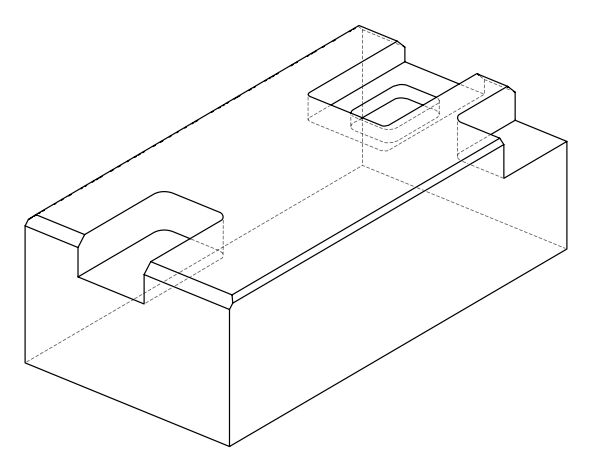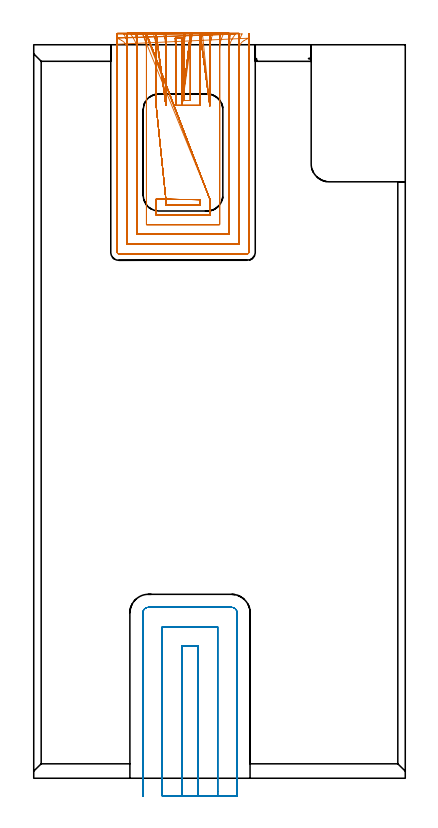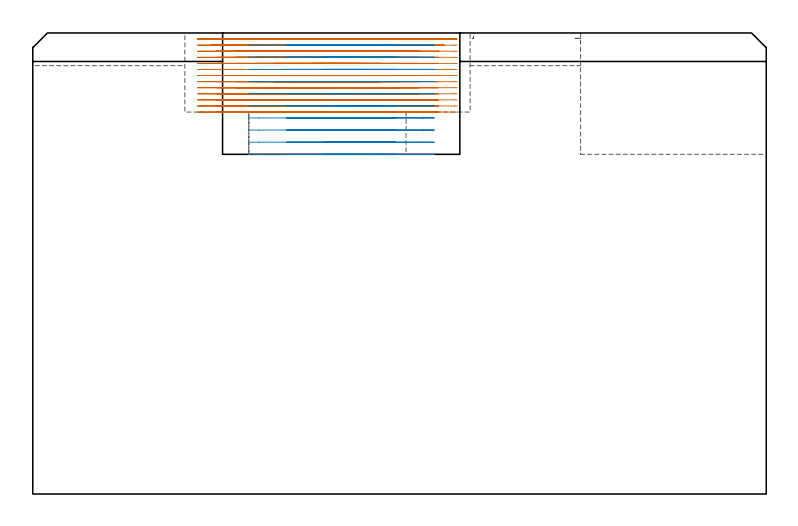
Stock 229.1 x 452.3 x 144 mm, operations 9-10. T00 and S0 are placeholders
(PLAN: 10 operations, 3 tool changes, 122.8 min)
(1 AREA_MILL | FG_CHAMFER_SURFACE | UGT0205_001 | 2.02 min | 2564 mm3)
(2 AREA_MILL_1 | FG_CHAMFER_SURFACE_1 | UGT0205_001 | 1.71 min | 2782 mm3)
(3 AREA_MILL_2 | FG_CHAMFER_SURFACE_2 | UGT0205_001 | 1.33 min | 2413 mm3)
(4 AREA_MILL_3 | FG_CHAMFER_SURFACE_3 | UGT0205_001 | 3.19 min | 4003 mm3)
(5 AREA_MILL_4 | FG_CHAMFER_SURFACE_4 | UGT0205_001 | 7.19 min | 4616 mm3)
(6 AREA_MILL_5 | FG_CHAMFER_SURFACE_5 | UGT0205_001 | 5.96 min | 3843 mm3)
(7 MILL_CORNER_NOTCH_RECTANGULAR | CORNER_NOTCH_RECTANGULAR | NXT0201_012 | Follow Part, ap 4, ae 75% | 11.27 min | 184425 mm3)
(8 MILL_RECTANGULAR_POCKET | POCKET_RECTANGULAR_STRAIGHT | NXT0201_012 | Follow Part, ap 4, ae 75% | 6.5 min | 131218 mm3)
(9 MILL_SLOT | SLOT_PARTIAL_RECTANGULAR | NXT0201_009 | Follow Part, ap 2, ae 75% | 66.01 min | 206068 mm3)
(10 MILL_SLOT_1 | SLOT_PARTIAL_RECTANGULAR_1 | NXT0201_012 | Follow Part, ap 4, ae 75% | 17.64 min | 316006 mm3)
(TOOL UGT0205_001 | Chamfer Mill 20 x 3 x 45 deg. | D20 FL50 Z2)
(TOOL NXT0201_012 | ENDMILL 16mm [2P460-1600-NA 1630] | D16 FL38 Z6)
(TOOL NXT0201_009 | ENDMILL 8mm [2P460-0800-NA 1630] | D8 FL26 Z6)
(OP 9 MILL_SLOT)
G17 G21 G94 G90
T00 M6
G54
G17 G0 G90 X93.66 Y459.258 S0 M3
G43 Z154. H1
Z142.1
G94 G1 X93.16 Y456.3 F250.
G3 X92.6 Y449.631 R40. F500.
G1 Y417.9
X96.6
Y449.631
G2 X97.223 Y456.3 R36.
G1 X97.779 Y459.248 F250.
X91.5 Y414.9 F500.
Y417.9 F250.
Y449.619 F500.
G3 X90.938 Y456.3 R40.
G1 X86.875
G2 X87.5 Y449.619 R36.
G1 Y417.9
Y414.9 F250.
X102.6 F500.
Y417.9 F250.
Y449.631 F500.
G2 X103.351 Y456.3 R30.
G1 X104.017 Y459.225 F250.
X108.6 Y414.664 F500.
Y417.664 F250.
Y449.631 F500.
G2 X109.545 Y456.3 R24.
G1 X110.379 Y459.182 F250.
X80.078 Y459.225
X80.747 Y456.3
G2 X81.5 Y449.619 R30. F500.
G1 Y417.9
Y414.9 F250.
G0 Z154.
X73.716 Y459.181
Z142.1
G1 X74.551 Y456.3
G2 X75.5 Y449.619 R24. F500.
G1 Y417.662
Y414.662 F250.
X81.5 Y356.8 F500.
Y353.8 F250.
Y353.4 F500.
X102.6
Y353.8
Y356.8 F250.
X75.5 Y357.031 F500.
Y354.031 F250.
Y347.4 F500.
X108.6
Y354.035
Y357.035 F250.
X67.101 Y459.086 F500.
X68.214 Y456.3 F250.
G2 X69.5 Y449.619 R18. F500.
G1 Y341.4
X114.6
Y449.631
G2 X115.881 Y456.3 R18.
G1 X116.992 Y459.087 F250.
X59.798 Y458.792
X61.468 Y456.3
G2 X63.5 Y449.619 R12. F500.
G1 Y335.4
X120.6
Y449.631
G2 X122.624 Y456.3 R12.
G1 X124.291 Y458.794 F250.
X51.548 Y456.327 F500.
X54.222 Y454.966 F250.
G2 X57.5 Y449.619 R6. F500.
G1 Y329.4
X126.6
Y449.631
G2 X129.778 Y454.926 R6.
G1 X132.425 Y456.337 F250.
X51.5 Y452.619 F500.
Y449.619 F250.
Y324.3 F500.
G3 X52.4 Y323.4 R0.9
G1 X131.7
G3 X132.6 Y324.3 R0.9
G1 Y449.631
Y452.631 F250.
G0 Z154.
X92.879 Y459.294
Z140.2
G1 X92.684 Y456.3
G3 X92.6 Y453.703 R40. F500.
G1 Y417.9
X96.6
Y453.703
G2 X96.694 Y456.3 R36.
G1 X96.91 Y459.292 F250.
X91.5 Y414.9 F500.
Y417.9 F250.
Y453.61 F500.
G3 X91.409 Y456.3 R40.
G1 X87.399
G2 X87.5 Y453.61 R36.
G1 Y417.9
Y414.9 F250.
X102.6 F500.
Y417.9 F250.
Y453.703 F500.
G2 X102.713 Y456.3 R30.
G1 X102.972 Y459.289 F250.
X108.6 Y414.664 F500.
Y417.664 F250.
Y453.703 F500.
G2 X108.741 Y456.3 R24.
G1 X109.066 Y459.282 F250.
X81.11 Y459.288
X81.379 Y456.3
G2 X81.5 Y453.61 R30. F500.
G1 Y417.9
Y414.9 F250.
X75.013 Y459.281 F500.
X75.349 Y456.3 F250.
G2 X75.5 Y453.61 R24. F500.
G1 Y417.662
Y414.662 F250.
X81.5 Y356.8 F500.
Y353.8 F250.
Y353.4 F500.
X102.6
Y353.8
Y356.8 F250.
X75.5 Y357.031 F500.
Y354.031 F250.
Y347.4 F500.
X108.6
Y354.036
Y357.036 F250.
X68.85 Y459.266 F500.
X69.298 Y456.3 F250.
G2 X69.5 Y453.61 R18. F500.
G1 Y341.4
X114.6
Y453.703
G2 X114.788 Y456.3 R18.
G1 X115.221 Y459.269 F250.
X62.522 Y459.224
X63.195 Y456.3
G2 X63.5 Y453.61 R12. F500.
G1 Y335.4
X120.6
Y453.703
G2 X120.884 Y456.3 R12.
G1 X121.534 Y459.229 F250.
X55.518 Y458.982
X56.863 Y456.3
G2 X57.5 Y453.61 R6. F500.
G1 Y329.4
X126.6
Y453.703
G2 X127.191 Y456.3 R6.
G1 X128.49 Y459.004 F250.
X51.5 Y456.61
Y453.61
Y324.3 F500.
G3 X52.4 Y323.4 R0.9
G1 X131.7
G3 X132.6 Y324.3 R0.9
G1 Y453.703
Y456.703 F250.
G0 X92.635 Y459.3 Z138.3
G1 X92.602 Y456.3
G3 X92.6 Y455.87 R40. F500.
G1 Y417.9
X96.6
Y455.87
G2 X96.603 Y456.3 R36.
G1 X96.638 Y459.3 F250.
X91.5 Y414.9 F500.
Y417.9 F250.
Y455.851 F500.
G3 X91.497 Y456.3 R40.
G1 X87.497
G2 X87.5 Y455.851 R36.
G1 Y417.9
Y414.9 F250.
X102.6 F500.
Y417.9 F250.
Y455.87 F500.
G2 X102.603 Y456.3 R30.
G1 X102.646 Y459.3 F250.
X108.6 Y414.664 F500.
Y417.664 F250.
Y455.87 F500.
G2 X108.604 Y456.3 R24.
G1 X108.658 Y459.3 F250.
X81.452
X81.497 Y456.3
G2 X81.5 Y455.851 R30. F500.
G1 Y417.9
Y414.9 F250.
X75.44 Y459.299 F500.
X75.496 Y456.3 F250.
G2 X75.5 Y455.851 R24. F500.
G1 Y417.662
Y414.662 F250.
X81.5 Y356.8 F500.
Y353.8 F250.
Y353.4 F500.
X102.6
Y353.8
Y356.8 F250.
X75.5 Y357.031 F500.
Y354.031 F250.
Y347.4 F500.
X108.6
Y354.036
Y357.036 F250.
X69.42 Y459.299 F500.
X69.494 Y456.3 F250.
G2 X69.5 Y455.851 R18. F500.
G1 Y341.4
X114.6
Y455.87
G2 X114.605 Y456.3 R18.
G1 X114.677 Y459.299 F250.
X63.379 Y459.298
X63.492 Y456.3
G2 X63.5 Y455.851 R12. F500.
G1 Y335.4
X120.6
Y455.87
G2 X120.608 Y456.3 R12.
G1 X120.715 Y459.298 F250.
X57.259 Y459.292
X57.483 Y456.3
G2 X57.5 Y455.851 R6. F500.
G1 Y329.4
X126.6
Y455.87
G2 X126.615 Y456.3 R6.
G1 X126.831 Y459.292 F250.
X51.5 Y458.851
Y455.851
Y324.3 F500.
G3 X52.4 Y323.4 R0.9
G1 X131.7
G3 X132.6 Y324.3 R0.9
G1 Y455.87
Y458.87 F250.
G0 X92.6 Y459.3 Z136.4
G1 Y456.3
Y417.9 F500.
X96.6
Y456.3
Y459.3 F250.
X91.5 Y414.9 F500.
Y417.9 F250.
Y456.3 F500.
X87.5
Y417.9
Y414.9 F250.
X102.6 F500.
Y417.9 F250.
Y456.3 F500.
Y459.3 F250.
X108.6 Y414.664 F500.
Y417.664 F250.
Y456.3 F500.
Y459.3 F250.
X81.5
Y456.3
Y417.9 F500.
Y414.9 F250.
X75.5 Y459.3 F500.
Y456.3 F250.
Y417.662 F500.
Y414.662 F250.
X81.5 Y356.8 F500.
Y353.8 F250.
Y353.4 F500.
X102.6
Y353.8
Y356.8 F250.
X75.5 Y357.031 F500.
Y354.031 F250.
Y347.4 F500.
X108.6
Y354.036
Y357.036 F250.
X69.5 Y459.3 F500.
Y456.3 F250.
Y341.4 F500.
X114.6
Y456.3
Y459.3 F250.
X63.5
Y456.3
Y335.4 F500.
X120.6
Y456.3
Y459.3 F250.
X57.5
Y456.3
Y329.4 F500.
X126.6
Y456.3
Y459.3 F250.
X51.5
Y456.3
Y324.3 F500.
G3 X52.4 Y323.4 R0.9
G1 X131.7
G3 X132.6 Y324.3 R0.9
G1 Y456.3
Y459.3 F250.
G0 X92.6 Z134.5
G1 Y456.3
Y417.9 F500.
X96.6
Y456.3
Y459.3 F250.
X91.5 Y414.9 F500.
Y417.9 F250.
Y456.3 F500.
X87.5
Y417.9
Y414.9 F250.
X102.6 F500.
Y417.9 F250.
Y456.3 F500.
Y459.3 F250.
X108.6 Y414.664 F500.
Y417.664 F250.
Y456.3 F500.
Y459.3 F250.
X81.5
Y456.3
Y417.9 F500.
Y414.9 F250.
X75.5 Y459.3 F500.
Y456.3 F250.
Y417.662 F500.
Y414.662 F250.
X81.5 Y356.8 F500.
Y353.8 F250.
Y353.4 F500.
X102.6
Y353.8
Y356.8 F250.
X75.5 Y357.031 F500.
Y354.031 F250.
Y347.4 F500.
X108.6
Y354.036
Y357.036 F250.
X69.5 Y459.3 F500.
Y456.3 F250.
Y341.4 F500.
X114.6
Y456.3
Y459.3 F250.
X63.5
Y456.3
Y335.4 F500.
X120.6
Y456.3
Y459.3 F250.
X57.5
Y456.3
Y329.4 F500.
X126.6
Y456.3
Y459.3 F250.
X51.5
Y456.3
Y324.3 F500.
G3 X52.4 Y323.4 R0.9
G1 X131.7
G3 X132.6 Y324.3 R0.9
G1 Y456.3
Y459.3 F250.
G0 X92.6 Z132.6
G1 Y456.3
Y417.9 F500.
X96.6
Y456.3
Y459.3 F250.
X91.5 Y414.9 F500.
Y417.9 F250.
Y456.3 F500.
X87.5
Y417.9
Y414.9 F250.
X102.6 F500.
Y417.9 F250.
Y456.3 F500.
Y459.3 F250.
X108.6 Y414.664 F500.
Y417.664 F250.
Y456.3 F500.
Y459.3 F250.
X81.5
Y456.3
Y417.9 F500.
Y414.9 F250.
X75.5 Y459.3 F500.
Y456.3 F250.
Y417.661 F500.
Y414.661 F250.
X81.5 Y356.8 F500.
Y353.8 F250.
Y353.4 F500.
X102.6
Y353.8
Y356.8 F250.
X75.5 Y357.031 F500.
Y354.031 F250.
Y347.4 F500.
X108.6
Y354.036
Y357.036 F250.
X69.5 Y459.3 F500.
Y456.3 F250.
Y341.4 F500.
X114.6
Y456.3
Y459.3 F250.
X63.5
Y456.3
Y335.4 F500.
X120.6
Y456.3
Y459.3 F250.
X57.5
Y456.3
Y329.4 F500.
X126.6
Y456.3
Y459.3 F250.
X51.5
Y456.3
Y324.3 F500.
G3 X52.4 Y323.4 R0.9
G1 X131.7
G3 X132.6 Y324.3 R0.9
G1 Y456.3
Y459.3 F250.
G0 X92.6 Z130.7
G1 Y456.3
Y417.9 F500.
X96.6
Y456.3
Y459.3 F250.
X91.5 Y414.9 F500.
Y417.9 F250.
Y456.3 F500.
X87.5
Y417.9
Y414.9 F250.
X102.6 F500.
Y417.9 F250.
Y456.3 F500.
Y459.3 F250.
X108.6 Y414.664 F500.
Y417.664 F250.
Y456.3 F500.
Y459.3 F250.
X81.5
Y456.3
Y417.9 F500.
Y414.9 F250.
X75.5 Y459.3 F500.
Y456.3 F250.
Y417.661 F500.
Y414.661 F250.
X81.5 Y356.8 F500.
Y353.8 F250.
Y353.4 F500.
X102.6
Y353.8
Y356.8 F250.
X75.5 Y357.031 F500.
Y354.031 F250.
Y347.4 F500.
X108.6
Y354.035
Y357.035 F250.
X69.5 Y459.3 F500.
Y456.3 F250.
Y341.4 F500.
X114.6
Y456.3
Y459.3 F250.
X63.5
Y456.3
Y335.4 F500.
X120.6
Y456.3
Y459.3 F250.
X57.5
Y456.3
Y329.4 F500.
X126.6
Y456.3
Y459.3 F250.
X51.5
Y456.3
Y324.3 F500.
G3 X52.4 Y323.4 R0.9
G1 X131.7
G3 X132.6 Y324.3 R0.9
G1 Y456.3
Y459.3 F250.
G0 X92.6 Z128.8
G1 Y456.3
Y417.9 F500.
X96.6
Y456.3
Y459.3 F250.
X91.5 Y414.9 F500.
Y417.9 F250.
Y456.3 F500.
X87.5
Y417.9
Y414.9 F250.
X102.6 F500.
Y417.9 F250.
Y456.3 F500.
Y459.3 F250.
X108.6 Y414.664 F500.
Y417.664 F250.
Y456.3 F500.
Y459.3 F250.
X81.5
Y456.3
Y417.9 F500.
Y414.9 F250.
X75.5 Y459.3 F500.
Y456.3 F250.
Y417.661 F500.
Y414.661 F250.
X81.5 Y356.8 F500.
Y353.8 F250.
Y353.4 F500.
X102.6
Y353.8
Y356.8 F250.
X75.5 Y357.031 F500.
Y354.031 F250.
Y347.4 F500.
X108.6
Y354.035
Y357.035 F250.
X69.5 Y459.3 F500.
Y456.3 F250.
Y341.4 F500.
X114.6
Y456.3
Y459.3 F250.
X63.5
Y456.3
Y335.4 F500.
X120.6
Y456.3
Y459.3 F250.
X57.5
Y456.3
Y329.4 F500.
X126.6
Y456.3
Y459.3 F250.
X51.5
Y456.3
Y324.3 F500.
G3 X52.4 Y323.4 R0.9
G1 X131.7
G3 X132.6 Y324.3 R0.9
G1 Y456.3
Y459.3 F250.
G0 X92.6 Z126.9
G1 Y456.3
Y417.9 F500.
X96.6
Y456.3
Y459.3 F250.
X91.5 Y414.9 F500.
Y417.9 F250.
Y456.3 F500.
X87.5
Y417.9
Y414.9 F250.
X102.6 F500.
Y417.9 F250.
Y456.3 F500.
Y459.3 F250.
X108.6 Y414.664 F500.
Y417.664 F250.
Y456.3 F500.
Y459.3 F250.
X81.5
Y456.3
Y417.9 F500.
Y414.9 F250.
X75.5 Y459.3 F500.
Y456.3 F250.
Y417.662 F500.
Y414.662 F250.
X81.5 Y356.8 F500.
Y353.8 F250.
Y353.4 F500.
X102.6
Y353.8
Y356.8 F250.
X75.5 Y357.031 F500.
Y354.031 F250.
Y347.4 F500.
X108.6
Y354.036
Y357.036 F250.
X69.5 Y459.3 F500.
Y456.3 F250.
Y341.4 F500.
X114.6
Y456.3
Y459.3 F250.
X63.5
Y456.3
Y335.4 F500.
X120.6
Y456.3
Y459.3 F250.
X57.5
Y456.3
Y329.4 F500.
X126.6
Y456.3
Y459.3 F250.
X51.5
Y456.3
Y324.3 F500.
G3 X52.4 Y323.4 R0.9
G1 X131.7
G3 X132.6 Y324.3 R0.9
G1 Y456.3
Y459.3 F250.
G0 X92.6 Z125.
G1 Y456.3
Y417.9 F500.
X96.6
Y456.3
Y459.3 F250.
X91.5 Y414.9 F500.
Y417.9 F250.
Y456.3 F500.
X87.5
Y417.9
Y414.9 F250.
X102.6 F500.
Y417.9 F250.
Y456.3 F500.
Y459.3 F250.
X108.6 Y414.664 F500.
Y417.664 F250.
Y456.3 F500.
Y459.3 F250.
X81.5
Y456.3
Y417.9 F500.
Y414.9 F250.
X75.5 Y459.3 F500.
Y456.3 F250.
Y417.662 F500.
Y414.662 F250.
X81.5 Y356.8 F500.
Y353.8 F250.
Y353.4 F500.
X102.6
Y353.8
Y356.8 F250.
X75.5 Y357.031 F500.
Y354.031 F250.
Y347.4 F500.
X108.6
Y354.036
Y357.036 F250.
X69.5 Y459.3 F500.
Y456.3 F250.
Y341.4 F500.
X114.6
Y456.3
Y459.3 F250.
X63.5
Y456.3
Y335.4 F500.
X120.6
Y456.3
Y459.3 F250.
X57.5
Y456.3
Y329.4 F500.
X126.6
Y456.3
Y459.3 F250.
X51.5
Y456.3
Y324.3 F500.
G3 X52.4 Y323.4 R0.9
G1 X131.7
G3 X132.6 Y324.3 R0.9
G1 Y456.3
Y459.3 F250.
G0 X92.6 Z123.1
G1 Y456.3
Y417.9 F500.
X96.6
Y456.3
Y459.3 F250.
X91.5 Y414.9 F500.
Y417.9 F250.
Y456.3 F500.
X87.5
Y417.9
Y414.9 F250.
X102.6 F500.
Y417.9 F250.
Y456.3 F500.
Y459.3 F250.
X108.6 Y414.664 F500.
Y417.664 F250.
Y456.3 F500.
Y459.3 F250.
X81.5
Y456.3
Y417.9 F500.
Y414.9 F250.
X75.5 Y459.3 F500.
Y456.3 F250.
Y417.662 F500.
Y414.662 F250.
X81.5 Y356.8 F500.
Y353.8 F250.
Y353.4 F500.
X102.6
Y353.8
Y356.8 F250.
X75.5 Y357.031 F500.
Y354.031 F250.
Y347.4 F500.
X108.6
Y354.036
Y357.036 F250.
X69.5 Y459.3 F500.
Y456.3 F250.
Y341.4 F500.
X114.6
Y456.3
Y459.3 F250.
X63.5
Y456.3
Y335.4 F500.
X120.6
Y456.3
Y459.3 F250.
X57.5
Y456.3
Y329.4 F500.
X126.6
Y456.3
Y459.3 F250.
X51.5
Y456.3
Y324.3 F500.
G3 X52.4 Y323.4 R0.9
G1 X131.7
G3 X132.6 Y324.3 R0.9
G1 Y456.3
Y459.3 F250.
G0 X92.6 Z121.2
G1 Y456.3
Y417.9 F500.
X96.6
Y456.3
Y459.3 F250.
X91.5 Y414.9 F500.
Y417.9 F250.
Y456.3 F500.
X87.5
Y417.9
Y414.9 F250.
X102.6 F500.
Y417.9 F250.
Y456.3 F500.
Y459.3 F250.
X108.6 Y414.664 F500.
Y417.664 F250.
Y456.3 F500.
Y459.3 F250.
X81.5
Y456.3
Y417.9 F500.
Y414.9 F250.
X75.5 Y459.3 F500.
Y456.3 F250.
Y417.662 F500.
Y414.662 F250.
X81.5 Y356.8 F500.
Y353.8 F250.
Y353.4 F500.
X102.6
Y353.8
Y356.8 F250.
X75.5 Y357.031 F500.
Y354.031 F250.
Y347.4 F500.
X108.6
Y354.036
Y357.036 F250.
X69.5 Y459.3 F500.
Y456.3 F250.
Y341.4 F500.
X114.6
Y456.3
Y459.3 F250.
X63.5
Y456.3
Y335.4 F500.
X120.6
Y456.3
Y459.3 F250.
X57.5
Y456.3
Y329.4 F500.
X126.6
Y456.3
Y459.3 F250.
X51.5
Y456.3
Y324.3 F500.
G3 X52.4 Y323.4 R0.9
G1 X131.7
G3 X132.6 Y324.3 R0.9
G1 Y456.3
Y459.3 F250.
G0 X92.6 Z119.3
G1 Y456.3
Y417.9 F500.
X96.6
Y456.3
Y459.3 F250.
X91.5 Y414.9 F500.
Y417.9 F250.
Y456.3 F500.
X87.5
Y417.9
Y414.9 F250.
X102.6 F500.
Y417.9 F250.
Y456.3 F500.
Y459.3 F250.
X108.6 Y414.664 F500.
Y417.664 F250.
Y456.3 F500.
Y459.3 F250.
X81.5
Y456.3
Y417.9 F500.
Y414.9 F250.
X75.5 Y459.3 F500.
Y456.3 F250.
Y417.662 F500.
Y414.662 F250.
X81.5 Y356.8 F500.
Y353.8 F250.
Y353.4 F500.
X102.6
Y353.8
Y356.8 F250.
X75.5 Y357.031 F500.
Y354.031 F250.
Y347.4 F500.
X108.6
Y354.036
Y357.036 F250.
X69.5 Y459.3 F500.
Y456.3 F250.
Y341.4 F500.
X114.6
Y456.3
Y459.3 F250.
X63.5
Y456.3
Y335.4 F500.
X120.6
Y456.3
Y459.3 F250.
X57.5
Y456.3
Y329.4 F500.
X126.6
Y456.3
Y459.3 F250.
X51.5
Y456.3
Y324.3 F500.
G3 X52.4 Y323.4 R0.9
G1 X131.7
G3 X132.6 Y324.3 R0.9
G1 Y456.3
Y459.3 F250.
G0 Z154.
M5
M2
(OP 10 MILL_SLOT_1)
G17 G21 G94 G90
T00 M6
G54
G17 G0 G90 X101.4 Y-11. S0 M3
G43 Z154. H1
Z140.21
G94 G1 Y-8. F250.
Y81.4 F500.
X91.3
Y-8.
Y-11. F250.
X113.4
Y-8.
Y93.4 F500.
X79.3
Y-8.
Y-11. F250.
X125.4
Y-8.
Y102. F500.
G3 X122. Y105.4 R3.4
G1 X70.7
G3 X67.3 Y102. R3.4
G1 Y-8.
Y-11. F250.
G0 X101.4 Z136.42
G1 Y-8.
Y81.4 F500.
X91.3
Y-8.
Y-11. F250.
X113.4
Y-8.
Y93.4 F500.
X79.3
Y-8.
Y-11. F250.
X125.4
Y-8.
Y102. F500.
G3 X122. Y105.4 R3.4
G1 X70.7
G3 X67.3 Y102. R3.4
G1 Y-8.
Y-11. F250.
G0 X101.4 Z132.63
G1 Y-8.
Y81.4 F500.
X91.3
Y-8.
Y-11. F250.
X113.4
Y-8.
Y93.4 F500.
X79.3
Y-8.
Y-11. F250.
X125.4
Y-8.
Y102. F500.
G3 X122. Y105.4 R3.4
G1 X70.7
G3 X67.3 Y102. R3.4
G1 Y-8.
Y-11. F250.
G0 X101.4 Z128.84
G1 Y-8.
Y81.4 F500.
X91.3
Y-8.
Y-11. F250.
X113.4
Y-8.
Y93.4 F500.
X79.3
Y-8.
Y-11. F250.
X125.4
Y-8.
Y102. F500.
G3 X122. Y105.4 R3.4
G1 X70.7
G3 X67.3 Y102. R3.4
G1 Y-8.
Y-11. F250.
G0 X101.4 Z125.05
G1 Y-8.
Y81.4 F500.
X91.3
Y-8.
Y-11. F250.
X113.4
Y-8.
Y93.4 F500.
X79.3
Y-8.
Y-11. F250.
X125.4
Y-8.
Y102. F500.
G3 X122. Y105.4 R3.4
G1 X70.7
G3 X67.3 Y102. R3.4
G1 Y-8.
Y-11. F250.
G0 X101.4 Z121.26
G1 Y-8.
Y81.4 F500.
X91.3
Y-8.
Y-11. F250.
X113.4
Y-8.
Y93.4 F500.
X79.3
Y-8.
Y-11. F250.
X125.4
Y-8.
Y102. F500.
G3 X122. Y105.4 R3.4
G1 X70.7
G3 X67.3 Y102. R3.4
G1 Y-8.
Y-11. F250.
G0 X101.4 Z117.47
G1 Y-8.
Y81.4 F500.
X91.3
Y-8.
Y-11. F250.
X113.4
Y-8.
Y93.4 F500.
X79.3
Y-8.
Y-11. F250.
X125.4
Y-8.
Y102. F500.
G3 X122. Y105.4 R3.4
G1 X70.7
G3 X67.3 Y102. R3.4
G1 Y-8.
Y-11. F250.
G0 X101.4 Z113.68
G1 Y-8.
Y81.4 F500.
X91.3
Y-8.
Y-11. F250.
X113.4
Y-8.
Y93.4 F500.
X79.3
Y-8.
Y-11. F250.
X125.4
Y-8.
Y102. F500.
G3 X122. Y105.4 R3.4
G1 X70.7
G3 X67.3 Y102. R3.4
G1 Y-8.
Y-11. F250.
G0 X101.4 Z109.89
G1 Y-8.
Y81.4 F500.
X91.3
Y-8.
Y-11. F250.
X113.4
Y-8.
Y93.4 F500.
X79.3
Y-8.
Y-11. F250.
X125.4
Y-8.
Y102. F500.
G3 X122. Y105.4 R3.4
G1 X70.7
G3 X67.3 Y102. R3.4
G1 Y-8.
Y-11. F250.
G0 X101.4 Z106.1
G1 Y-8.
Y81.4 F500.
X91.3
Y-8.
Y-11. F250.
X113.4
Y-8.
Y93.4 F500.
X79.3
Y-8.
Y-11. F250.
X125.4
Y-8.
Y102. F500.
G3 X122. Y105.4 R3.4
G1 X70.7
G3 X67.3 Y102. R3.4
G1 Y-8.
Y-11. F250.
G0 Z154.
M5
M2
